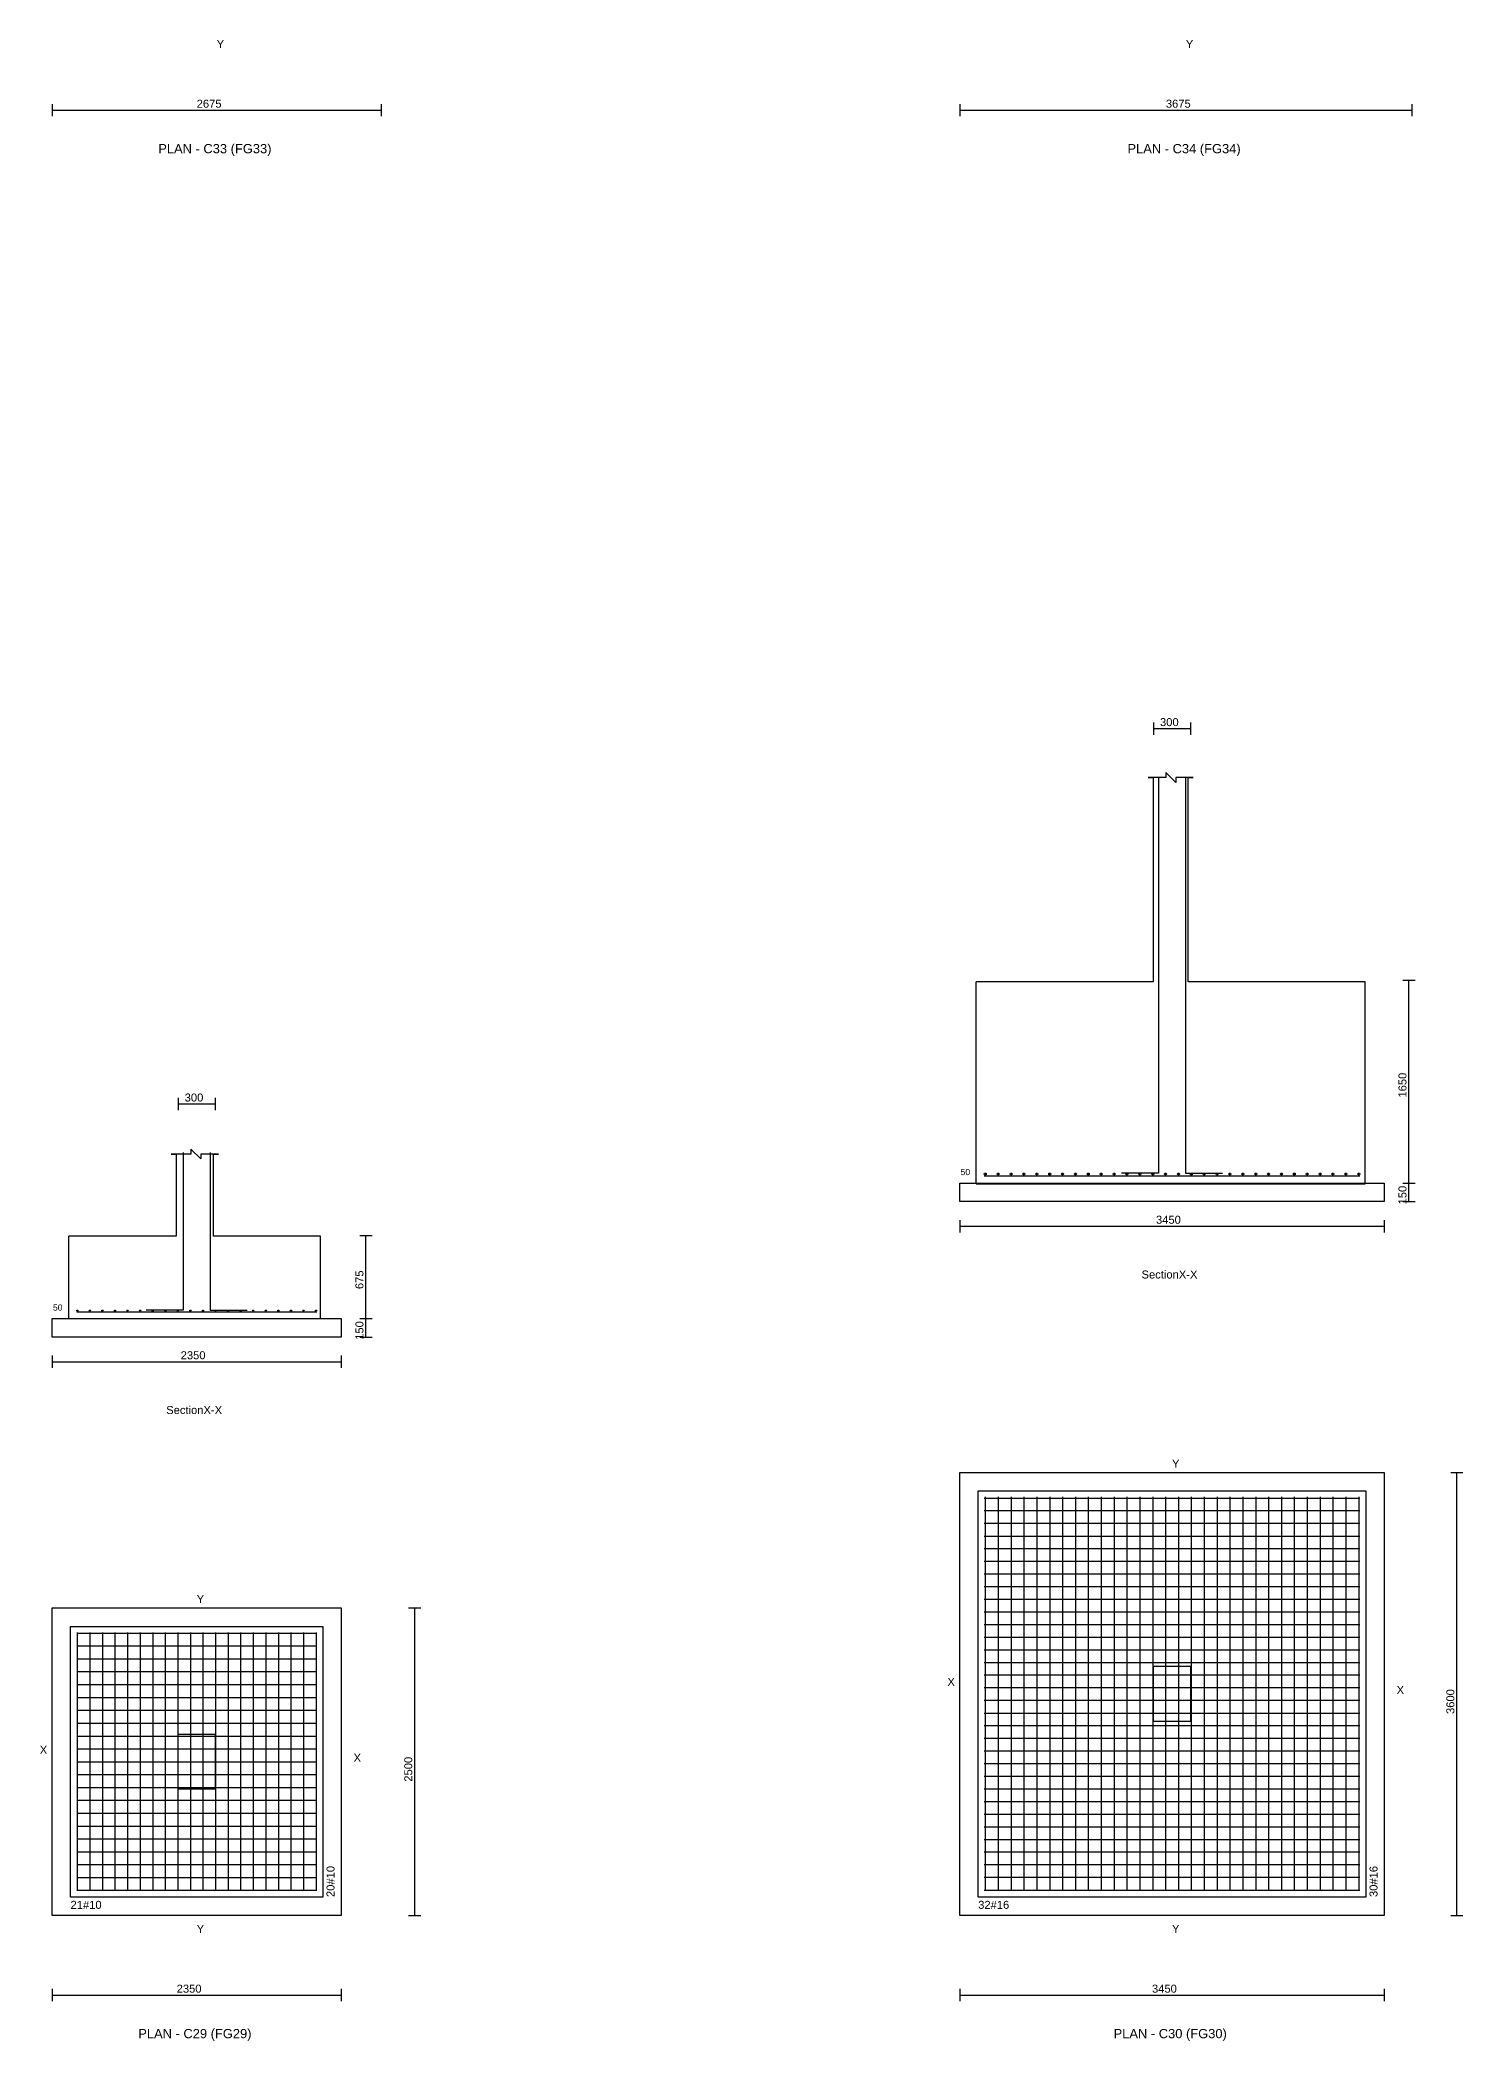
# Model space of a CAD drawing. Extents: x 0 to 27, y -1 to 285.
# Drawn here: x 0.25 to 11.81, y 106.52 to 122.77 of the extents above; entities that cross this region are included whole.
import ezdxf
from ezdxf.enums import TextEntityAlignment as Align

# ---------------------------------------------------------------- set-up
doc = ezdxf.new("R2010")
doc.units = 0
for name, color, linetype in [('Bottom_Cover', 7, 'CONTINUOUS'), ('Column_Bars', 4, 'CONTINUOUS'), ('Column_Dimension', 7, 'CONTINUOUS'), ('Columns', 4, 'CONTINUOUS'), ('dim_all', 7, 'CONTINUOUS'), ('Footing_Plan', 7, 'CONTINUOUS'), ('PCC', 2, 'CONTINUOUS'), ('PCC_Depth', 7, 'CONTINUOUS'), ('Pcc_Plan', 2, 'CONTINUOUS'), ('Plan', 7, 'CONTINUOUS'), ('Plan_Rf_Xdir', 1, 'CONTINUOUS'), ('Plan_Rf_Ydir', 3, 'CONTINUOUS'), ('Section', 2, 'CONTINUOUS'), ('SectionName', 3, 'CONTINUOUS'), ('Sectn_Rf_Xdir', 1, 'CONTINUOUS'), ('Sectn_Rf_Ydir', 3, 'CONTINUOUS'), ('Total_Depth', 7, 'CONTINUOUS'), ('X_Dimension', 7, 'CONTINUOUS')]:
    doc.layers.add(name, color=color, linetype=linetype)
doc.styles.add('STRUDS_Arial', font='ARIAL.TTF', dxfattribs={"height": 0.04})

msp = doc.modelspace()

# ---------------------------------------------------------------- linework, layer by layer
at = {"layer": 'Column_Bars'}
for p, q in [((9.34, 116.788), (9.34, 113.57)), ((9.56, 116.788), (9.56, 113.57)), ((1.415, 113.737), (1.415, 112.457)), ((1.635, 113.737), (1.635, 112.457)), ((9.34, 113.57), (9.04, 113.57)), ((9.56, 113.57), (9.86, 113.57)), ((1.415, 112.457), (1.115, 112.457)), ((1.635, 112.457), (1.935, 112.457))]:
    msp.add_line(p, q, dxfattribs=at)
at = {"layer": 'Columns'}
for p, q in [((9.3, 109.113), (9.3, 109.563)), ((9.3, 109.563), (9.6, 109.563)), ((9.6, 109.563), (9.6, 109.113)), ((9.6, 109.113), (9.3, 109.113)), ((1.375, 108.563), (1.375, 109.012)), ((1.375, 109.012), (1.675, 109.012)), ((1.675, 109.012), (1.675, 108.563)), ((1.675, 108.563), (1.375, 108.563))]:
    msp.add_line(p, q, dxfattribs=at)
at = {"layer": 'dim_all'}
for p, q in [((0.35, 122.255), (0.35, 122.155)), ((3.025, 122.255), (3.025, 122.155)), ((7.725, 122.255), (7.725, 122.155)), ((11.4, 122.255), (11.4, 122.155)), ((0.35, 122.205), (3.025, 122.205)), ((7.725, 122.205), (11.4, 122.205)), ((9.3, 117.231), (9.3, 117.131)), ((9.6, 117.231), (9.6, 117.131)), ((9.3, 117.181), (9.6, 117.181)), ((11.325, 115.138), (11.425, 115.138)), ((11.375, 113.488), (11.375, 115.138)), ((1.375, 114.181), (1.375, 114.081)), ((1.375, 114.131), (1.675, 114.131)), ((1.675, 114.181), (1.675, 114.081)), ((11.325, 113.488), (11.425, 113.488)), ((11.325, 113.488), (11.425, 113.488)), ((11.375, 113.338), (11.375, 113.488)), ((11.325, 113.338), (11.425, 113.338)), ((7.725, 113.188), (7.725, 113.088)), ((11.175, 113.188), (11.175, 113.088)), ((2.85, 113.063), (2.95, 113.063)), ((2.9, 112.387), (2.9, 113.063)), ((7.725, 113.138), (11.175, 113.138)), ((2.85, 112.387), (2.95, 112.387)), ((2.85, 112.387), (2.95, 112.387)), ((2.9, 112.237), (2.9, 112.387)), ((2.85, 112.237), (2.95, 112.237)), ((0.35, 112.087), (0.35, 111.987)), ((0.35, 112.037), (2.7, 112.037)), ((2.7, 112.087), (2.7, 111.987)), ((11.7143, 111.137), (11.8143, 111.137)), ((11.7643, 107.537), (11.7643, 111.137)), ((3.24678, 110.037), (3.34678, 110.037)), ((3.29678, 107.537), (3.29678, 110.037)), ((3.24678, 107.537), (3.34678, 107.537)), ((11.7143, 107.537), (11.8143, 107.537)), ((0.35, 106.941), (0.35, 106.841)), ((0.35, 106.891), (2.7, 106.891)), ((2.7, 106.941), (2.7, 106.841)), ((7.725, 106.941), (7.725, 106.841)), ((7.725, 106.891), (11.175, 106.891)), ((11.175, 106.941), (11.175, 106.841))]:
    msp.add_line(p, q, dxfattribs=at)
at = {"layer": 'Footing_Plan'}
for p, q in [((7.875, 107.688), (7.875, 110.988)), ((7.875, 110.988), (11.025, 110.988)), ((11.025, 110.988), (11.025, 107.688)), ((0.5, 107.688), (0.5, 109.887)), ((0.5, 109.887), (2.55, 109.887)), ((2.55, 109.887), (2.55, 107.688)), ((2.55, 107.688), (0.5, 107.688)), ((11.025, 107.688), (7.875, 107.688))]:
    msp.add_line(p, q, dxfattribs=at)
at = {"layer": 'PCC'}
for p, q in [((7.725, 113.338), (7.725, 113.488)), ((7.725, 113.488), (11.175, 113.488)), ((7.725, 113.338), (7.725, 113.488)), ((7.725, 113.488), (11.175, 113.488)), ((11.175, 113.488), (11.175, 113.338)), ((11.175, 113.488), (11.175, 113.338)), ((11.175, 113.338), (7.725, 113.338)), ((11.175, 113.338), (7.725, 113.338)), ((0.35, 112.237), (0.35, 112.387)), ((0.35, 112.387), (2.7, 112.387)), ((0.35, 112.237), (0.35, 112.387)), ((0.35, 112.387), (2.7, 112.387)), ((2.7, 112.387), (2.7, 112.237)), ((2.7, 112.387), (2.7, 112.237)), ((2.7, 112.237), (0.35, 112.237)), ((2.7, 112.237), (0.35, 112.237))]:
    msp.add_line(p, q, dxfattribs=at)
at = {"layer": 'Pcc_Plan'}
for p, q in [((7.725, 107.537), (7.725, 111.137)), ((7.725, 111.137), (11.175, 111.137)), ((11.175, 111.137), (11.175, 107.537)), ((0.35, 107.537), (0.35, 110.037)), ((0.35, 110.037), (2.7, 110.037)), ((2.7, 110.037), (2.7, 107.537)), ((2.7, 107.537), (0.35, 107.537)), ((11.175, 107.537), (7.725, 107.537))]:
    msp.add_line(p, q, dxfattribs=at)
at = {"layer": 'Plan_Rf_Xdir'}
for p, q in [((7.925, 110.929), (10.975, 110.929)), ((7.925, 110.827), (10.975, 110.827)), ((7.925, 110.724), (10.975, 110.724)), ((7.925, 110.621), (10.975, 110.621)), ((7.925, 110.519), (10.975, 110.519)), ((7.925, 110.416), (10.975, 110.416)), ((7.925, 110.313), (10.975, 110.313)), ((7.925, 110.21), (10.975, 110.21)), ((7.925, 110.108), (10.975, 110.108)), ((7.925, 110.005), (10.975, 110.005)), ((7.925, 109.902), (10.975, 109.902)), ((0.55, 109.832), (2.5, 109.832)), ((7.925, 109.8), (10.975, 109.8)), ((0.55, 109.728), (2.5, 109.728)), ((0.55, 109.623), (2.5, 109.623)), ((7.925, 109.697), (10.975, 109.697)), ((7.925, 109.594), (10.975, 109.594)), ((0.55, 109.519), (2.5, 109.519)), ((0.55, 109.414), (2.5, 109.414)), ((7.925, 109.492), (10.975, 109.492)), ((0.55, 109.31), (2.5, 109.31)), ((7.925, 109.389), (10.975, 109.389)), ((7.925, 109.286), (10.975, 109.286)), ((0.55, 109.205), (2.5, 109.205)), ((0.55, 109.101), (2.5, 109.101)), ((7.925, 109.183), (10.975, 109.183)), ((0.55, 108.996), (2.5, 108.996)), ((7.925, 109.081), (10.975, 109.081)), ((7.925, 108.978), (10.975, 108.978)), ((0.55, 108.892), (2.5, 108.892)), ((0.55, 108.787), (2.5, 108.787)), ((7.925, 108.875), (10.975, 108.875)), ((7.925, 108.773), (10.975, 108.773)), ((0.55, 108.683), (2.5, 108.683)), ((7.925, 108.67), (10.975, 108.67)), ((0.55, 108.578), (2.5, 108.578)), ((0.55, 108.474), (2.5, 108.474)), ((7.925, 108.567), (10.975, 108.567)), ((7.925, 108.464), (10.975, 108.464)), ((0.55, 108.369), (2.5, 108.369)), ((7.925, 108.362), (10.975, 108.362)), ((0.55, 108.265), (2.5, 108.265)), ((0.55, 108.16), (2.5, 108.16)), ((7.925, 108.259), (10.975, 108.259)), ((7.925, 108.156), (10.975, 108.156)), ((0.55, 108.056), (2.5, 108.056)), ((0.55, 107.951), (2.5, 107.951)), ((7.925, 108.054), (10.975, 108.054)), ((7.925, 107.951), (10.975, 107.951)), ((0.55, 107.847), (2.5, 107.847)), ((7.925, 107.848), (10.975, 107.848)), ((0.55, 107.743), (2.5, 107.743)), ((7.925, 107.745), (10.975, 107.745))]:
    msp.add_line(p, q, dxfattribs=at)
at = {"layer": 'Plan_Rf_Ydir'}
for p, q in [((7.933, 110.938), (7.933, 107.738)), ((8.03762, 110.938), (8.03762, 107.738)), ((8.14224, 110.938), (8.14224, 107.738)), ((8.24686, 110.938), (8.24686, 107.738)), ((8.35148, 110.938), (8.35148, 107.738)), ((8.4561, 110.938), (8.4561, 107.738)), ((8.56073, 110.938), (8.56073, 107.738)), ((8.66535, 110.938), (8.66535, 107.738)), ((8.76997, 110.938), (8.76997, 107.738)), ((8.87459, 110.938), (8.87459, 107.738)), ((8.97921, 110.938), (8.97921, 107.738)), ((9.08383, 110.938), (9.08383, 107.738)), ((9.18845, 110.938), (9.18845, 107.738)), ((9.29307, 110.938), (9.29307, 107.738)), ((9.39769, 110.938), (9.39769, 107.738)), ((9.50231, 110.938), (9.50231, 107.738)), ((9.60693, 110.938), (9.60693, 107.738)), ((9.71156, 110.938), (9.71156, 107.738)), ((9.81618, 110.938), (9.81618, 107.738)), ((9.9208, 110.938), (9.9208, 107.738)), ((10.0254, 110.938), (10.0254, 107.738)), ((10.13, 110.938), (10.13, 107.738)), ((10.2347, 110.938), (10.2347, 107.738)), ((10.3393, 110.938), (10.3393, 107.738)), ((10.4439, 110.938), (10.4439, 107.738)), ((10.5485, 110.938), (10.5485, 107.738)), ((10.6531, 110.938), (10.6531, 107.738)), ((10.7578, 110.938), (10.7578, 107.738)), ((10.8624, 110.938), (10.8624, 107.738)), ((10.967, 110.938), (10.967, 107.738)), ((0.555, 109.838), (0.555, 107.738)), ((0.65711, 109.838), (0.65711, 107.738)), ((0.75921, 109.838), (0.75921, 107.738)), ((0.86132, 109.838), (0.86132, 107.738)), ((0.96342, 109.838), (0.96342, 107.738)), ((1.06553, 109.838), (1.06553, 107.738)), ((1.16763, 109.838), (1.16763, 107.738)), ((1.26974, 109.838), (1.26974, 107.738)), ((1.37184, 109.838), (1.37184, 107.738)), ((1.47395, 109.838), (1.47395, 107.738)), ((1.57605, 109.838), (1.57605, 107.738)), ((1.67816, 109.838), (1.67816, 107.738)), ((1.78026, 109.838), (1.78026, 107.738)), ((1.88237, 109.838), (1.88237, 107.738)), ((1.98447, 109.838), (1.98447, 107.738)), ((2.08658, 109.838), (2.08658, 107.738)), ((2.18868, 109.838), (2.18868, 107.738)), ((2.29079, 109.838), (2.29079, 107.738)), ((2.39289, 109.838), (2.39289, 107.738)), ((2.495, 109.838), (2.495, 107.738))]:
    msp.add_line(p, q, dxfattribs=at)
at = {"layer": 'Section'}
for p, q in [((9.29807, 116.783), (9.25756, 116.783)), ((9.25756, 116.783), (9.29807, 116.783)), ((9.39936, 116.783), (9.29807, 116.783)), ((9.29807, 116.783), (9.29807, 115.122)), ((9.48039, 116.742), (9.39936, 116.823)), ((9.39936, 116.823), (9.39936, 116.783)), ((9.58167, 116.783), (9.48039, 116.783)), ((9.48039, 116.783), (9.48039, 116.742)), ((9.58167, 115.122), (9.58167, 116.783)), ((9.58167, 116.783), (9.62219, 116.783)), ((9.62219, 116.783), (9.58167, 116.783)), ((9.29807, 115.122), (7.85981, 115.122)), ((7.85981, 113.481), (7.85981, 115.122)), ((9.29807, 115.122), (9.29807, 115.122)), ((9.29807, 115.122), (9.29807, 115.122)), ((9.29807, 115.122), (9.29807, 115.122)), ((11.0199, 115.122), (9.58167, 115.122)), ((9.58167, 115.122), (9.58167, 115.122)), ((9.58167, 115.122), (9.58167, 115.122)), ((9.58167, 115.122), (9.58167, 115.122)), ((11.0199, 113.481), (11.0199, 115.122)), ((1.35723, 113.724), (1.31672, 113.724)), ((1.31672, 113.724), (1.35723, 113.724)), ((1.47878, 113.724), (1.35723, 113.724)), ((1.35723, 113.724), (1.35723, 113.056)), ((1.55981, 113.684), (1.47878, 113.765)), ((1.47878, 113.765), (1.47878, 113.724)), ((1.66109, 113.724), (1.55981, 113.724)), ((1.55981, 113.724), (1.55981, 113.684)), ((1.66109, 113.056), (1.66109, 113.724)), ((1.66109, 113.724), (1.70161, 113.724)), ((1.70161, 113.724), (1.66109, 113.724)), ((7.85981, 113.481), (11.0199, 113.481)), ((1.35723, 113.056), (0.48617, 113.056)), ((0.48617, 112.387), (0.48617, 113.056)), ((1.35723, 113.056), (1.35723, 113.056)), ((1.35723, 113.056), (1.35723, 113.056)), ((1.35723, 113.056), (1.35723, 113.056)), ((2.53215, 113.056), (1.66109, 113.056)), ((1.66109, 113.056), (1.66109, 113.056)), ((1.66109, 113.056), (1.66109, 113.056)), ((1.66109, 113.056), (1.66109, 113.056)), ((2.53215, 112.387), (2.53215, 113.056)), ((0.48617, 112.387), (2.53215, 112.387))]:
    msp.add_line(p, q, dxfattribs=at)
at = {"layer": 'Sectn_Rf_Xdir'}
for p, q in [((7.925, 113.546), (10.975, 113.546)), ((0.55, 112.442), (2.5, 112.442))]:
    msp.add_line(p, q, dxfattribs=at)
at = {"layer": 'Sectn_Rf_Ydir'}
for centre, radius in [((7.933, 113.562), 0.008), ((8.03762, 113.562), 0.008), ((8.14224, 113.562), 0.008), ((8.24686, 113.562), 0.008), ((8.35148, 113.562), 0.008), ((8.4561, 113.562), 0.008), ((8.56073, 113.562), 0.008), ((8.66535, 113.562), 0.008), ((8.76997, 113.562), 0.008), ((8.87459, 113.562), 0.008), ((8.97921, 113.562), 0.008), ((9.08383, 113.562), 0.008), ((9.18845, 113.562), 0.008), ((9.29307, 113.562), 0.008), ((9.39769, 113.562), 0.008), ((9.50231, 113.562), 0.008), ((9.60694, 113.562), 0.008), ((9.71156, 113.562), 0.008), ((9.81618, 113.562), 0.008), ((9.9208, 113.562), 0.008), ((10.0254, 113.562), 0.008), ((10.13, 113.562), 0.008), ((10.2347, 113.562), 0.008), ((10.3393, 113.562), 0.008), ((10.4439, 113.562), 0.008), ((10.5485, 113.562), 0.008), ((10.6531, 113.562), 0.008), ((10.7578, 113.562), 0.008), ((10.8624, 113.562), 0.008), ((10.967, 113.562), 0.008), ((0.555, 112.452), 0.005), ((0.65711, 112.452), 0.005), ((0.75921, 112.452), 0.005), ((0.86132, 112.452), 0.005), ((0.96342, 112.452), 0.005), ((1.06553, 112.452), 0.005), ((1.16763, 112.452), 0.005), ((1.26974, 112.452), 0.005), ((1.37184, 112.452), 0.005), ((1.47395, 112.452), 0.005), ((1.57605, 112.452), 0.005), ((1.67816, 112.452), 0.005), ((1.78026, 112.452), 0.005), ((1.88237, 112.452), 0.005), ((1.98447, 112.452), 0.005), ((2.08658, 112.452), 0.005), ((2.18868, 112.452), 0.005), ((2.29079, 112.452), 0.005), ((2.39289, 112.452), 0.005), ((2.495, 112.452), 0.005)]:
    msp.add_circle(centre, radius, dxfattribs=at)

# ---------------------------------------------------------------- texts
at = {"layer": 'Bottom_Cover', "style": 'STRUDS_Arial'}
for p in [(7.7321, 113.553), (0.3571, 112.452)]:
    msp.add_text('50', height=0.05, dxfattribs=at).set_placement(p)
at = {"layer": 'Column_Dimension', "style": 'STRUDS_Arial'}
for p in [(9.3525, 117.201), (1.4275, 114.151)]:
    msp.add_text('300', height=0.065, dxfattribs=at).set_placement(p)
at = {"layer": 'dim_all', "style": 'STRUDS_Arial'}
for s, p in [('2675 ', (1.525, 122.225)), ('3675 ', (9.4, 122.225)), ('2350 ', (1.3625, 106.911)), ('3450 ', (9.2875, 106.911))]:
    msp.add_text(s, height=0.065, dxfattribs=at).set_placement(p)
for s, p in [('3600 ', (11.7443, 109.175)), ('2500 ', (3.27678, 108.625))]:
    msp.add_text(s, height=0.065, rotation=90, dxfattribs=at).set_placement(p)
at = {"layer": 'PCC_Depth', "style": 'STRUDS_Arial'}
for p in [(11.355, 113.315), (2.88, 112.215)]:
    msp.add_text('150', height=0.065, rotation=90, dxfattribs=at).set_placement(p)
at = {"layer": 'Plan', "style": 'STRUDS_Arial'}
for s, p in [('PLAN - C33 (FG33) ', (1.6875, 121.855)), ('PLAN - C34 (FG34) ', (9.5625, 121.855)), ('PLAN - C29 (FG29) ', (1.525, 106.541)), ('PLAN - C30 (FG30) ', (9.45, 106.541))]:
    msp.add_text(s, height=0.075, dxfattribs=at).set_placement(p, align=Align.CENTER)
at = {"layer": 'Plan_Rf_Xdir', "style": 'STRUDS_Arial'}
for s, p in [('21#10', (0.5, 107.592)), ('32#16', (7.875, 107.592))]:
    msp.add_text(s, height=0.065, dxfattribs=at).set_placement(p)
at = {"layer": 'Plan_Rf_Ydir', "style": 'STRUDS_Arial'}
for s, p in [('20#10', (2.645, 107.688)), ('30#16', (11.12, 107.688))]:
    msp.add_text(s, height=0.065, rotation=90, dxfattribs=at).set_placement(p)
at = {"layer": 'Section', "style": 'STRUDS_Arial'}
for p in [(9.2025, 112.713), (1.2775, 111.612)]:
    msp.add_text('SectionX-X', height=0.065, dxfattribs=at).set_placement(p)
at = {"layer": 'SectionName', "style": 'STRUDS_Arial'}
for s, p in [('Y', (1.6875, 122.71)), ('Y', (9.5625, 122.71)), ('Y', (9.45, 111.177)), ('Y', (1.525, 110.077)), ('X', (7.625, 109.403)), ('X', (11.275, 109.338)), ('X', (0.25, 108.852)), ('X', (2.8, 108.787)), ('Y', (1.525, 107.397)), ('Y', (9.45, 107.397))]:
    msp.add_text(s, height=0.065, dxfattribs=at).set_placement(p)
at = {"layer": 'Total_Depth', "style": 'STRUDS_Arial'}
for s, p in [('1650', (11.355, 114.183)), ('675', (2.88, 112.627))]:
    msp.add_text(s, height=0.065, rotation=90, dxfattribs=at).set_placement(p)
at = {"layer": 'X_Dimension', "style": 'STRUDS_Arial'}
for s, p in [('3450', (9.32, 113.158)), ('2350', (1.395, 112.057))]:
    msp.add_text(s, height=0.065, dxfattribs=at).set_placement(p)

doc.saveas('drawing.dxf')
